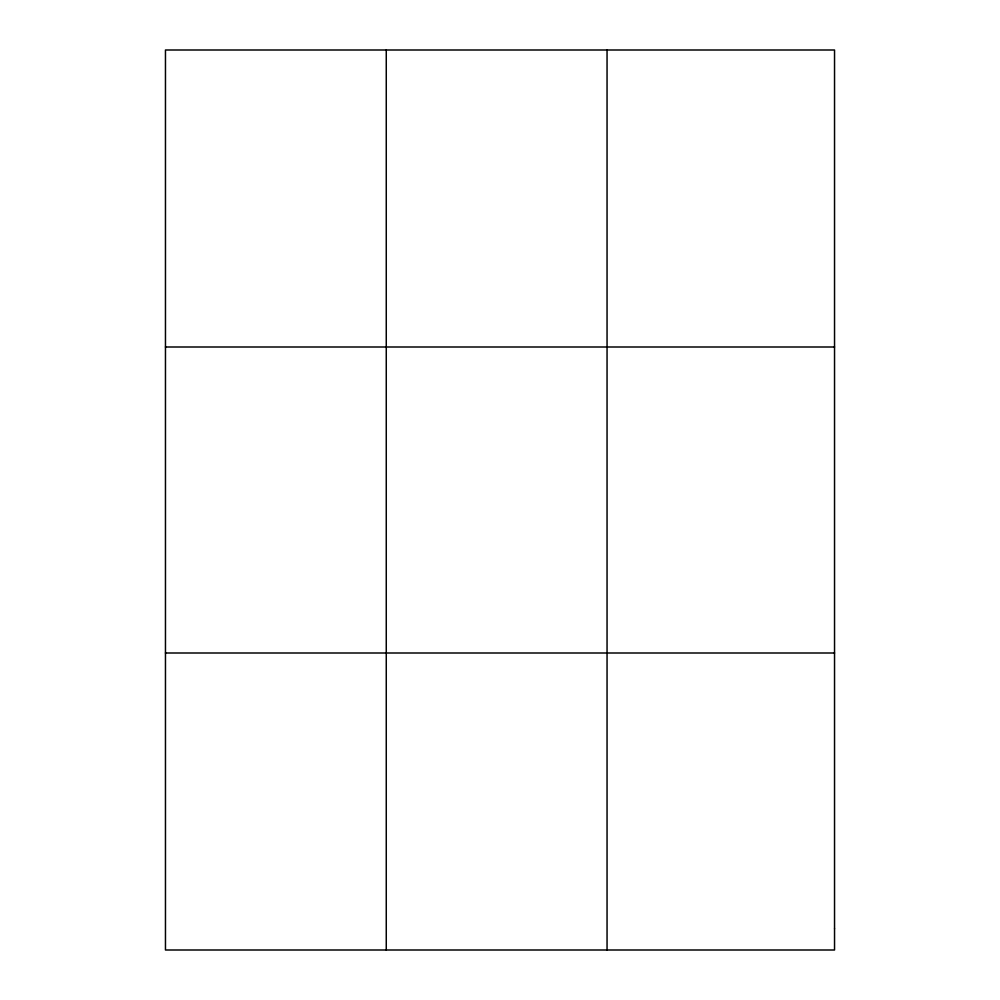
<?xml version="1.0" encoding="UTF-8"?>
<svg xmlns="http://www.w3.org/2000/svg" width="1000" height="1000" viewBox="0 0 1000 1000"><rect width="100%" height="100%" fill="white"/><g stroke="black" fill="none" stroke-linecap="round" stroke-linejoin="round"><path stroke-width="1.5" d="M386.262 950L386.262 50M607.05 950L607.05 50M165.463 347L834.538 347M165.463 653L834.538 653M834.538 928.787L834.538 950L165.463 950L165.463 50L834.538 50L834.538 928.787"/></g></svg>
